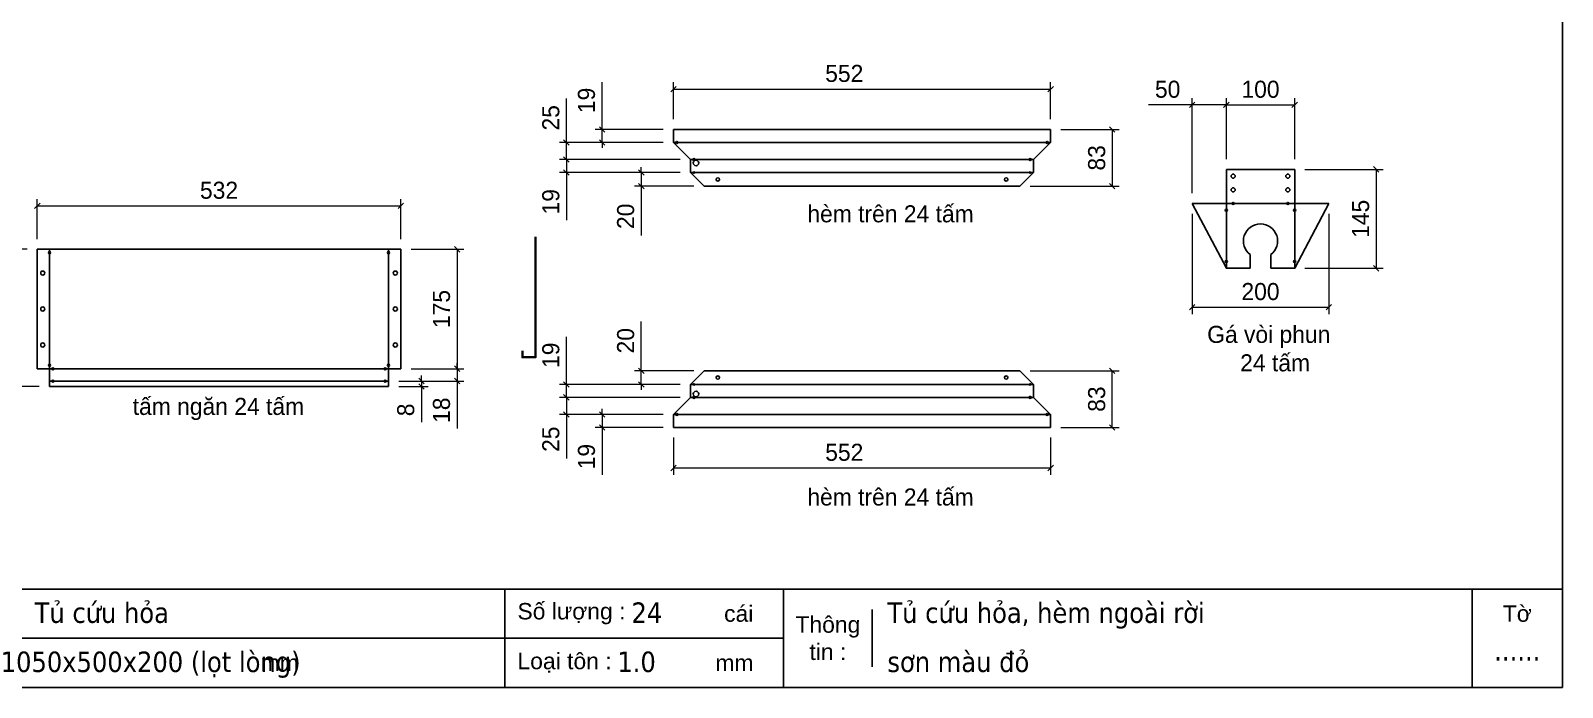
# Model space of a CAD drawing. Header units: millimetres. Extents: x 0 to 3564, y 0 to 2520.
# Drawn here: x 1322 to 3564, y 0 to 962 of the extents above; entities that cross this region are included whole.
import ezdxf
from ezdxf.enums import TextEntityAlignment as Align

# ---------------------------------------------------------------- set-up
doc = ezdxf.new("R2010")
doc.units = ezdxf.units.MM
doc.layers.add('DIM', color=253, linetype='Continuous')
doc.styles.add('Arial', font='arial.ttf')
doc.styles.add('Tahoma (Input Text)', font='tahoma.ttf')
doc.dimstyles.new('Dim-25', dxfattribs={"dimtxt": 25, "dimasz": 8, "dimexe": 10, "dimexo": 15, "dimgap": 10, "dimtad": 1, "dimdec": 0, "dimtxsty": 'Standard', "dimblk": 'OBLIQUE', "dimcen": 10, "dimclrd": 5, "dimclre": 5, "dimclrt": 3, "dimazin": 3, "dimtfac": 1, "dimtdec": 0, "dimtmove": 0, "dimatfit": 3, "dimldrblk": 'OBLIQUE', "dimlwd": 9, "dimlwe": 9})

# ---------------------------------------------------------------- blocks, each defined once
blk = doc.blocks.new('*D15')
at = {"color": 0, "linetype": 'ByBlock', "lineweight": -2}
for p, q in [((1335.9, 709.5), (1327.9, 701.5)), ((1859.9, 701.5), (1867.9, 709.5))]:
    blk.add_line(p, q, dxfattribs=at)
at = {"layer": 'Defpoints', "color": 0, "transparency": 16777216}
for p in [(1863.9, 705.5), (1331.9, 641.9), (1863.9, 641.9)]:
    blk.add_point(p, dxfattribs=at)
at = {"layer": 'DIM', "color": 5, "lineweight": 9, "transparency": 16777216}
for p, q in [((1331.9, 656.9), (1331.9, 715.5)), ((1331.9, 705.5), (1863.9, 705.5)), ((1863.9, 656.9), (1863.9, 715.5))]:
    blk.add_line(p, q, dxfattribs=at)
at = {"layer": 'DIM', "color": 3, "transparency": 16777216, "insert": (1597.9, 728.2), "char_height": 25, "attachment_point": 5}
blk.add_mtext('532', dxfattribs=at)
blk = doc.blocks.new('_Oblique')
at = {"color": 0, "linetype": 'ByBlock', "lineweight": -2}
blk.add_line((-0.5, -0.5), (0.5, 0.5), dxfattribs=at)
blk = doc.blocks.new('*D16')
at = {"color": 0, "linetype": 'ByBlock', "lineweight": -2}
for p, q in [((1223, 637.9), (1215, 645.9)), ((1215, 444.9), (1223, 436.9))]:
    blk.add_line(p, q, dxfattribs=at)
at = {"layer": 'Defpoints', "color": 0, "transparency": 16777216}
for p in [(1331.9, 641.9), (1219, 440.9), (1349.9, 440.9)]:
    blk.add_point(p, dxfattribs=at)
at = {"layer": 'DIM', "color": 5, "lineweight": 9, "transparency": 16777216}
for p, q in [((1316.9, 641.9), (1209, 641.9)), ((1219, 641.9), (1219, 440.9)), ((1334.9, 440.9), (1209, 440.9))]:
    blk.add_line(p, q, dxfattribs=at)
at = {"layer": 'DIM', "color": 3, "transparency": 16777216, "insert": (1196.2, 541.4), "char_height": 25, "attachment_point": 5, "rotation": 90}
blk.add_mtext('201', dxfattribs=at)
blk = doc.blocks.new('*D17')
at = {"color": 0, "linetype": 'ByBlock', "lineweight": -2}
for p, q in [((1890.1, 452.9), (1898.1, 444.9)), ((1898.1, 436.9), (1890.1, 444.9))]:
    blk.add_line(p, q, dxfattribs=at)
at = {"layer": 'Defpoints', "color": 0, "transparency": 16777216}
for p in [(1845.9, 448.9), (1845.9, 440.9), (1894.1, 440.9)]:
    blk.add_point(p, dxfattribs=at)
at = {"layer": 'DIM', "color": 5, "lineweight": 9, "transparency": 16777216}
for p, q in [((1860.9, 448.9), (1904.1, 448.9)), ((1894.1, 448.9), (1894.1, 456.9)), ((1894.1, 448.9), (1894.1, 440.9)), ((1860.9, 440.9), (1904.1, 440.9)), ((1894.1, 440.9), (1894.1, 388.4))]:
    blk.add_line(p, q, dxfattribs=at)
at = {"layer": 'DIM', "color": 3, "transparency": 16777216, "insert": (1871.3, 406.6), "char_height": 25, "attachment_point": 5, "rotation": 90}
blk.add_mtext('8', dxfattribs=at)
blk = doc.blocks.new('*D18')
at = {"color": 0, "linetype": 'ByBlock', "lineweight": -2}
for p, q in [((1942.4, 470.9), (1950.4, 462.9)), ((1950.4, 444.9), (1942.4, 452.9))]:
    blk.add_line(p, q, dxfattribs=at)
at = {"layer": 'Defpoints', "color": 0, "transparency": 16777216}
for p in [(1845.9, 448.9), (1863.9, 466.9), (1946.4, 448.9)]:
    blk.add_point(p, dxfattribs=at)
at = {"layer": 'DIM', "color": 5, "lineweight": 9, "transparency": 16777216}
for p, q in [((1946.4, 466.9), (1946.4, 474.9)), ((1860.9, 448.9), (1956.4, 448.9)), ((1878.9, 466.9), (1956.4, 466.9)), ((1946.4, 466.9), (1946.4, 448.9)), ((1946.4, 448.9), (1946.4, 379.4))]:
    blk.add_line(p, q, dxfattribs=at)
at = {"layer": 'DIM', "color": 3, "transparency": 16777216, "insert": (1923.6, 406.1), "char_height": 25, "attachment_point": 5, "rotation": 90}
blk.add_mtext('18', dxfattribs=at)
blk = doc.blocks.new('*D19')
at = {"color": 0, "linetype": 'ByBlock', "lineweight": -2}
for p, q in [((1950.4, 637.9), (1942.4, 645.9)), ((1942.4, 470.9), (1950.4, 462.9))]:
    blk.add_line(p, q, dxfattribs=at)
at = {"layer": 'Defpoints', "color": 0, "transparency": 16777216}
for p in [(1863.9, 641.9), (1863.9, 466.9), (1946.4, 466.9)]:
    blk.add_point(p, dxfattribs=at)
at = {"layer": 'DIM', "color": 5, "lineweight": 9, "transparency": 16777216}
for p, q in [((1878.9, 641.9), (1956.4, 641.9)), ((1946.4, 641.9), (1946.4, 466.9)), ((1878.9, 466.9), (1956.4, 466.9))]:
    blk.add_line(p, q, dxfattribs=at)
at = {"layer": 'DIM', "color": 3, "transparency": 16777216, "insert": (1923.6, 554.4), "char_height": 25, "attachment_point": 5, "rotation": 90}
blk.add_mtext('175', dxfattribs=at)
blk = doc.blocks.new('*D39')
at = {"color": 0, "linetype": 'ByBlock', "lineweight": -2}
for p, q in [((3076.2, 857.5), (3068.2, 849.5)), ((3168.2, 849.5), (3176.2, 857.5))]:
    blk.add_line(p, q, dxfattribs=at)
at = {"layer": 'Defpoints', "color": 0, "transparency": 16777216}
for p in [(3172.2, 853.5), (3072.2, 759), (3172.2, 759)]:
    blk.add_point(p, dxfattribs=at)
at = {"layer": 'DIM', "color": 5, "lineweight": 9, "transparency": 16777216}
for p, q in [((3072.2, 774), (3072.2, 863.5)), ((3072.2, 853.5), (3172.2, 853.5)), ((3172.2, 774), (3172.2, 863.5))]:
    blk.add_line(p, q, dxfattribs=at)
at = {"layer": 'DIM', "color": 3, "transparency": 16777216, "insert": (3122.2, 876.2), "char_height": 25, "attachment_point": 5}
blk.add_mtext('100', dxfattribs=at)
blk = doc.blocks.new('*D40')
at = {"color": 0, "linetype": 'ByBlock', "lineweight": -2}
for p, q in [((3295.5, 755), (3287.5, 763)), ((3287.5, 618), (3295.5, 610))]:
    blk.add_line(p, q, dxfattribs=at)
at = {"layer": 'Defpoints', "color": 0, "transparency": 16777216}
for p in [(3172.2, 759), (3172.2, 614), (3291.5, 614)]:
    blk.add_point(p, dxfattribs=at)
at = {"layer": 'DIM', "color": 5, "lineweight": 9, "transparency": 16777216}
for p, q in [((3187.2, 759), (3301.5, 759)), ((3291.5, 759), (3291.5, 614)), ((3187.2, 614), (3301.5, 614))]:
    blk.add_line(p, q, dxfattribs=at)
at = {"layer": 'DIM', "color": 3, "transparency": 16777216, "insert": (3268.8, 686.5), "char_height": 25, "attachment_point": 5, "rotation": 90}
blk.add_mtext('145', dxfattribs=at)
blk = doc.blocks.new('*D41')
at = {"color": 0, "linetype": 'ByBlock', "lineweight": -2}
for p, q in [((3026.2, 857.5), (3018.2, 849.5)), ((3068.2, 849.5), (3076.2, 857.5))]:
    blk.add_line(p, q, dxfattribs=at)
at = {"layer": 'Defpoints', "color": 0, "transparency": 16777216}
for p in [(3022.2, 853.5), (3072.2, 759), (3022.2, 709)]:
    blk.add_point(p, dxfattribs=at)
at = {"layer": 'DIM', "color": 5, "lineweight": 9, "transparency": 16777216}
for p, q in [((3022.2, 853.5), (2958.5, 853.5)), ((3022.2, 724), (3022.2, 863.5)), ((3072.2, 853.5), (3022.2, 853.5)), ((3072.2, 774), (3072.2, 863.5))]:
    blk.add_line(p, q, dxfattribs=at)
at = {"layer": 'DIM', "color": 3, "transparency": 16777216, "insert": (2986.3, 876.2), "char_height": 25, "attachment_point": 5}
blk.add_mtext('50', dxfattribs=at)
blk = doc.blocks.new('*D42')
at = {"color": 0, "linetype": 'ByBlock', "lineweight": -2}
for p, q in [((3026.2, 561), (3018.2, 553)), ((3218.2, 553), (3226.2, 561))]:
    blk.add_line(p, q, dxfattribs=at)
at = {"layer": 'Defpoints', "color": 0, "transparency": 16777216}
for p in [(3022.2, 709), (3222.2, 709), (3222.2, 557)]:
    blk.add_point(p, dxfattribs=at)
at = {"layer": 'DIM', "color": 5, "lineweight": 9, "transparency": 16777216}
for p, q in [((3022.2, 694), (3022.2, 547)), ((3222.2, 694), (3222.2, 547)), ((3022.2, 557), (3222.2, 557))]:
    blk.add_line(p, q, dxfattribs=at)
at = {"layer": 'DIM', "color": 3, "transparency": 16777216, "insert": (3122.2, 579.8), "char_height": 25, "attachment_point": 5}
blk.add_mtext('200', dxfattribs=at)
blk = doc.blocks.new('khungtenAsean2')
at = {"color": 7}
for p, q in [((2970, -1980), (0, -1980)), ((1680, -1980), (1680, -2100)), ((2020, -1980), (2020, -2100)), ((2860, -1980), (2860, -2100)), ((2128.3, -2005), (2128.3, -2075)), ((2020, -2040), (0, -2040))]:
    blk.add_line(p, q, dxfattribs=at)
blk.add_lwpolyline([(0, 0), (2970, 0), (2970, -2100), (0, -2100)], close=True, dxfattribs=at)
at = {"color": 2, "char_height": 20, "style": 'Arial'}
for s, insert, width, attachment_point in [('  Số lượng :', (1680, -2010), 917.634, 4), ('cái', (1947.6, -2010), 917.634, 4), ('Tờ', (2915, -2010), 110, 5), ('Thông\\Ptin :', (2074.2, -2040), 108.311, 5), ('mm', (1382.3, -2070), 917.634, 4), ('  Loại tôn :', (1680, -2070), 917.634, 4), ('mm', (1936.9, -2070), 917.634, 4)]:
    blk.add_mtext(s, dxfattribs=dict(at, insert=insert, width=width, attachment_point=attachment_point))
at = {"color": 1, "style": 'Tahoma (Input Text)', "flags": 8}
for tag, p in [('#01', (137.1, -2021.3)), ('#03', (506.6, -2019.3)), ('#05', (1106.6, -2021.3)), ('#07', (1834.7, -2021.3)), ('#09', (2146.7, -2021.3)), ('#02', (98.5, -2081.3)), ('#04', (486.1, -2081.3)), ('#06', (1065.3, -2081.3)), ('#08', (1817.4, -2081.3)), ('#10', (2146.7, -2081.3))]:
    blk.add_attdef(tag, p, '', height=25, dxfattribs=at)
blk.add_attdef('#11', text='', height=25, dxfattribs=at).set_placement((2915, -2067.3), align=Align.CENTER)
blk = doc.blocks.new('*D43')
at = {"color": 0, "linetype": 'ByBlock', "lineweight": -2}
for p, q in [((2211.9, 758.3), (2219.9, 750.3)), ((2219.9, 730.3), (2211.9, 738.3))]:
    blk.add_line(p, q, dxfattribs=at)
at = {"layer": 'Defpoints', "color": 0, "transparency": 16777216}
for p in [(2288, 754.3), (2215.9, 734.3), (2308, 734.3)]:
    blk.add_point(p, dxfattribs=at)
at = {"layer": 'DIM', "color": 5, "lineweight": 9, "transparency": 16777216}
for p, q in [((2215.9, 754.3), (2215.9, 762.3)), ((2273, 754.3), (2205.9, 754.3)), ((2215.9, 754.3), (2215.9, 734.3)), ((2293, 734.3), (2205.9, 734.3)), ((2215.9, 734.3), (2215.9, 662.1))]:
    blk.add_line(p, q, dxfattribs=at)
at = {"layer": 'DIM', "color": 3, "transparency": 16777216, "insert": (2193.1, 690.2), "char_height": 25, "attachment_point": 5, "rotation": 90}
blk.add_mtext('20', dxfattribs=at)
blk = doc.blocks.new('*D44')
at = {"color": 0, "linetype": 'ByBlock', "lineweight": -2}
for p, q in [((2267, 880.6), (2259, 872.6)), ((2811, 872.6), (2819, 880.6))]:
    blk.add_line(p, q, dxfattribs=at)
at = {"layer": 'Defpoints', "color": 0, "transparency": 16777216}
for p in [(2815, 876.6), (2263, 817.3), (2815, 817.3)]:
    blk.add_point(p, dxfattribs=at)
at = {"layer": 'DIM', "color": 5, "lineweight": 9, "transparency": 16777216}
for p, q in [((2263, 832.3), (2263, 886.6)), ((2263, 876.6), (2815, 876.6)), ((2815, 832.3), (2815, 886.6))]:
    blk.add_line(p, q, dxfattribs=at)
at = {"layer": 'DIM', "color": 3, "transparency": 16777216, "insert": (2513, 899.4), "char_height": 25, "attachment_point": 5}
blk.add_mtext('552', dxfattribs=at)
blk = doc.blocks.new('*D45')
at = {"color": 0, "linetype": 'ByBlock', "lineweight": -2}
for p, q in [((2909.2, 813.3), (2901.2, 821.3)), ((2901.2, 738.3), (2909.2, 730.3))]:
    blk.add_line(p, q, dxfattribs=at)
at = {"layer": 'Defpoints', "color": 0, "transparency": 16777216}
for p in [(2815, 817.3), (2770, 734.3), (2905.2, 734.3)]:
    blk.add_point(p, dxfattribs=at)
at = {"layer": 'DIM', "color": 5, "lineweight": 9, "transparency": 16777216}
for p, q in [((2830, 817.3), (2915.2, 817.3)), ((2905.2, 817.3), (2905.2, 734.3)), ((2785, 734.3), (2915.2, 734.3))]:
    blk.add_line(p, q, dxfattribs=at)
at = {"layer": 'DIM', "color": 3, "transparency": 16777216, "insert": (2882.5, 775.8), "char_height": 25, "attachment_point": 5, "rotation": 90}
blk.add_mtext('83', dxfattribs=at)
blk = doc.blocks.new('*D46')
at = {"color": 0, "linetype": 'ByBlock', "lineweight": -2}
for p, q in [((2154.6, 821.3), (2162.6, 813.3)), ((2162.6, 794.3), (2154.6, 802.3))]:
    blk.add_line(p, q, dxfattribs=at)
at = {"layer": 'Defpoints', "color": 0, "transparency": 16777216}
for p in [(2158.6, 817.3), (2263, 817.3), (2263, 798.3)]:
    blk.add_point(p, dxfattribs=at)
at = {"layer": 'DIM', "color": 5, "lineweight": 9, "transparency": 16777216}
for p, q in [((2158.6, 817.3), (2158.6, 886.8)), ((2248, 817.3), (2148.6, 817.3)), ((2158.6, 798.3), (2158.6, 817.3)), ((2248, 798.3), (2148.6, 798.3)), ((2158.6, 798.3), (2158.6, 790.3))]:
    blk.add_line(p, q, dxfattribs=at)
at = {"layer": 'DIM', "color": 3, "transparency": 16777216, "insert": (2135.8, 860), "char_height": 25, "attachment_point": 5, "rotation": 90}
blk.add_mtext('19', dxfattribs=at)
blk = doc.blocks.new('*D47')
at = {"color": 0, "linetype": 'ByBlock', "lineweight": -2}
for p, q in [((2110.3, 794.3), (2102.3, 802.3)), ((2102.3, 777.3), (2110.3, 769.3))]:
    blk.add_line(p, q, dxfattribs=at)
at = {"layer": 'Defpoints', "color": 0, "transparency": 16777216}
for p in [(2106.3, 798.3), (2263, 798.3), (2288, 773.3)]:
    blk.add_point(p, dxfattribs=at)
at = {"layer": 'DIM', "color": 5, "lineweight": 9, "transparency": 16777216}
for p, q in [((2106.3, 798.3), (2106.3, 862.7)), ((2248, 798.3), (2096.3, 798.3)), ((2106.3, 773.3), (2106.3, 798.3)), ((2273, 773.3), (2096.3, 773.3))]:
    blk.add_line(p, q, dxfattribs=at)
at = {"layer": 'DIM', "color": 3, "transparency": 16777216, "insert": (2083.6, 834.5), "char_height": 25, "attachment_point": 5, "rotation": 90}
blk.add_mtext('25', dxfattribs=at)
blk = doc.blocks.new('*D48')
at = {"color": 0, "linetype": 'ByBlock', "lineweight": -2}
for p, q in [((2102.3, 777.3), (2110.3, 769.3)), ((2110.3, 750.3), (2102.3, 758.3))]:
    blk.add_line(p, q, dxfattribs=at)
at = {"layer": 'Defpoints', "color": 0, "transparency": 16777216}
for p in [(2288, 773.3), (2106.3, 754.3), (2288, 754.3)]:
    blk.add_point(p, dxfattribs=at)
at = {"layer": 'DIM', "color": 5, "lineweight": 9, "transparency": 16777216}
for p, q in [((2273, 773.3), (2096.3, 773.3)), ((2106.3, 773.3), (2106.3, 781.3)), ((2106.3, 773.3), (2106.3, 754.3)), ((2273, 754.3), (2096.3, 754.3)), ((2106.3, 754.3), (2106.3, 684.7))]:
    blk.add_line(p, q, dxfattribs=at)
at = {"layer": 'DIM', "color": 3, "transparency": 16777216, "insert": (2083.6, 711.5), "char_height": 25, "attachment_point": 5, "rotation": 90}
blk.add_mtext('19', dxfattribs=at)
blk = doc.blocks.new('*D49')
at = {"color": 0, "linetype": 'ByBlock', "lineweight": -2}
for p, q in [((2211.9, 467.9), (2219.9, 459.9)), ((2219.9, 439.9), (2211.9, 447.9))]:
    blk.add_line(p, q, dxfattribs=at)
at = {"layer": 'Defpoints', "color": 0, "transparency": 16777216}
for p in [(2215.9, 463.9), (2308, 463.9), (2288, 443.9)]:
    blk.add_point(p, dxfattribs=at)
at = {"layer": 'DIM', "color": 5, "lineweight": 9, "transparency": 16777216}
for p, q in [((2215.9, 463.9), (2215.9, 536)), ((2293, 463.9), (2205.9, 463.9)), ((2215.9, 443.9), (2215.9, 463.9)), ((2273, 443.9), (2205.9, 443.9)), ((2215.9, 443.9), (2215.9, 435.9))]:
    blk.add_line(p, q, dxfattribs=at)
at = {"layer": 'DIM', "color": 3, "transparency": 16777216, "insert": (2193.1, 507.9), "char_height": 25, "attachment_point": 5, "rotation": 90}
blk.add_mtext('20', dxfattribs=at)
blk = doc.blocks.new('*D50')
at = {"color": 0, "linetype": 'ByBlock', "lineweight": -2}
for p, q in [((2267, 325.5), (2259, 317.5)), ((2811, 317.5), (2819, 325.5))]:
    blk.add_line(p, q, dxfattribs=at)
at = {"layer": 'Defpoints', "color": 0, "transparency": 16777216}
for p in [(2263, 380.9), (2815, 380.9), (2815, 321.5)]:
    blk.add_point(p, dxfattribs=at)
at = {"layer": 'DIM', "color": 5, "lineweight": 9, "transparency": 16777216}
for p, q in [((2263, 365.9), (2263, 311.5)), ((2815, 365.9), (2815, 311.5)), ((2263, 321.5), (2815, 321.5))]:
    blk.add_line(p, q, dxfattribs=at)
at = {"layer": 'DIM', "color": 3, "transparency": 16777216, "insert": (2513, 344.3), "char_height": 25, "attachment_point": 5}
blk.add_mtext('552', dxfattribs=at)
blk = doc.blocks.new('*D51')
at = {"color": 0, "linetype": 'ByBlock', "lineweight": -2}
for p, q in [((2909.2, 459.9), (2901.2, 467.9)), ((2901.2, 384.9), (2909.2, 376.9))]:
    blk.add_line(p, q, dxfattribs=at)
at = {"layer": 'Defpoints', "color": 0, "transparency": 16777216}
for p in [(2770, 463.9), (2905.2, 463.9), (2815, 380.9)]:
    blk.add_point(p, dxfattribs=at)
at = {"layer": 'DIM', "color": 5, "lineweight": 9, "transparency": 16777216}
for p, q in [((2785, 463.9), (2915.2, 463.9)), ((2905.2, 380.9), (2905.2, 463.9)), ((2830, 380.9), (2915.2, 380.9))]:
    blk.add_line(p, q, dxfattribs=at)
at = {"layer": 'DIM', "color": 3, "transparency": 16777216, "insert": (2882.5, 422.4), "char_height": 25, "attachment_point": 5, "rotation": 90}
blk.add_mtext('83', dxfattribs=at)
blk = doc.blocks.new('*D52')
at = {"color": 0, "linetype": 'ByBlock', "lineweight": -2}
for p, q in [((2154.6, 403.9), (2162.6, 395.9)), ((2162.6, 376.9), (2154.6, 384.9))]:
    blk.add_line(p, q, dxfattribs=at)
at = {"layer": 'Defpoints', "color": 0, "transparency": 16777216}
for p in [(2263, 399.9), (2158.6, 380.9), (2263, 380.9)]:
    blk.add_point(p, dxfattribs=at)
at = {"layer": 'DIM', "color": 5, "lineweight": 9, "transparency": 16777216}
for p, q in [((2158.6, 399.9), (2158.6, 407.9)), ((2248, 399.9), (2148.6, 399.9)), ((2158.6, 399.9), (2158.6, 380.9)), ((2248, 380.9), (2148.6, 380.9)), ((2158.6, 380.9), (2158.6, 311.4))]:
    blk.add_line(p, q, dxfattribs=at)
at = {"layer": 'DIM', "color": 3, "transparency": 16777216, "insert": (2135.8, 338.1), "char_height": 25, "attachment_point": 5, "rotation": 90}
blk.add_mtext('19', dxfattribs=at)
blk = doc.blocks.new('*D53')
at = {"color": 0, "linetype": 'ByBlock', "lineweight": -2}
for p, q in [((2110.3, 420.9), (2102.3, 428.9)), ((2102.3, 403.9), (2110.3, 395.9))]:
    blk.add_line(p, q, dxfattribs=at)
at = {"layer": 'Defpoints', "color": 0, "transparency": 16777216}
for p in [(2288, 424.9), (2106.3, 399.9), (2263, 399.9)]:
    blk.add_point(p, dxfattribs=at)
at = {"layer": 'DIM', "color": 5, "lineweight": 9, "transparency": 16777216}
for p, q in [((2273, 424.9), (2096.3, 424.9)), ((2106.3, 424.9), (2106.3, 399.9)), ((2248, 399.9), (2096.3, 399.9)), ((2106.3, 399.9), (2106.3, 335.4))]:
    blk.add_line(p, q, dxfattribs=at)
at = {"layer": 'DIM', "color": 3, "transparency": 16777216, "insert": (2083.6, 363.6), "char_height": 25, "attachment_point": 5, "rotation": 90}
blk.add_mtext('25', dxfattribs=at)
blk = doc.blocks.new('*D54')
at = {"color": 0, "linetype": 'ByBlock', "lineweight": -2}
for p, q in [((2102.3, 447.9), (2110.3, 439.9)), ((2110.3, 420.9), (2102.3, 428.9))]:
    blk.add_line(p, q, dxfattribs=at)
at = {"layer": 'Defpoints', "color": 0, "transparency": 16777216}
for p in [(2106.3, 443.9), (2288, 443.9), (2288, 424.9)]:
    blk.add_point(p, dxfattribs=at)
at = {"layer": 'DIM', "color": 5, "lineweight": 9, "transparency": 16777216}
for p, q in [((2106.3, 443.9), (2106.3, 513.4)), ((2273, 443.9), (2096.3, 443.9)), ((2106.3, 424.9), (2106.3, 443.9)), ((2273, 424.9), (2096.3, 424.9)), ((2106.3, 424.9), (2106.3, 416.9))]:
    blk.add_line(p, q, dxfattribs=at)
at = {"layer": 'DIM', "color": 3, "transparency": 16777216, "insert": (2083.6, 486.6), "char_height": 25, "attachment_point": 5, "rotation": 90}
blk.add_mtext('19', dxfattribs=at)

msp = doc.modelspace()

# ---------------------------------------------------------------- linework, layer by layer
at = {"color": 7}
for p, q in [((2263, 817.3), (2815, 817.3)), ((2263, 817.3), (2263, 798.3)), ((2815, 817.3), (2815, 798.3)), ((2263, 798.3), (2815, 798.3)), ((2263, 798.3), (2288, 773.3)), ((2815, 798.3), (2790, 773.3)), ((2288, 773.3), (2790, 773.3)), ((2288, 773.3), (2288, 754.3)), ((2790, 773.3), (2790, 754.3)), ((2288, 754.3), (2790, 754.3)), ((2288, 754.3), (2308, 734.3)), ((2790, 754.3), (2770, 734.3)), ((3072.2, 759), (3172.2, 759)), ((2308, 734.3), (2770, 734.3)), ((3022.2, 709), (3072.2, 614)), ((3222.2, 709), (3172.2, 614)), ((1331.9, 641.9), (1331.9, 466.9)), ((1331.9, 641.9), (1349.9, 641.9)), ((1845.9, 641.9), (1863.9, 641.9)), ((1863.9, 641.9), (1863.9, 466.9)), ((3107.2, 634), (3107.2, 614)), ((3137.2, 634), (3137.2, 614)), ((1331.9, 466.9), (1349.9, 466.9)), ((1349.9, 466.9), (1349.9, 440.9)), ((1349.9, 448.9), (1845.9, 448.9)), ((1845.9, 466.9), (1845.9, 440.9)), ((1845.9, 466.9), (1863.9, 466.9)), ((2288, 443.9), (2308, 463.9)), ((2308, 463.9), (2770, 463.9)), ((2790, 443.9), (2770, 463.9)), ((1349.9, 440.9), (1845.9, 440.9)), ((2288, 443.9), (2790, 443.9)), ((2288, 424.9), (2288, 443.9)), ((2790, 424.9), (2790, 443.9)), ((2263, 399.9), (2288, 424.9)), ((2288, 424.9), (2790, 424.9)), ((2815, 399.9), (2790, 424.9)), ((2263, 399.9), (2815, 399.9)), ((2263, 380.9), (2263, 399.9)), ((2815, 380.9), (2815, 399.9)), ((2263, 380.9), (2815, 380.9))]:
    msp.add_line(p, q, dxfattribs=at)
for points in [[(3072.2, 759), (3072.2, 709), (3022.2, 709)], [(3172.2, 759), (3172.2, 709), (3222.2, 709)], [(3137.2, 614), (3172.2, 614), (3172.2, 709), (3072.2, 709), (3072.2, 614), (3107.2, 614)], [(2061.5, 660.3), (2061.5, 483.3), (2041.5, 483.3), (2041.5, 493.3)], [(2060.5, 660.3), (2060.5, 484.3), (2042.5, 484.3), (2042.5, 493.3)]]:
    msp.add_lwpolyline(points, dxfattribs=at)
msp.add_lwpolyline([(1349.9, 466.9), (1845.9, 466.9), (1845.9, 641.9), (1349.9, 641.9)], close=True, dxfattribs=at)
at = {"color": 2}
for centre, radius in [((2268, 798.3), 1.5), ((2810, 798.3), 1.5), ((2293, 773.3), 1.5), ((2296, 768.3), 4), ((2785, 773.3), 1.5), ((2293, 754.3), 1), ((2328, 744.3), 2.5), ((2750, 744.3), 2.5), ((2785, 754.3), 1), ((3082.2, 749), 3), ((3162.2, 749), 3), ((3082.2, 729), 3), ((3162.2, 729), 3), ((3072.2, 699), 1.5), ((3082.2, 709), 1.5), ((3162.2, 709), 1.5), ((3172.2, 699), 1.5), ((1349.9, 636.9), 1.5), ((1845.9, 636.9), 1.5), ((3072.2, 624), 1.5), ((3172.2, 624), 1.5), ((1349.9, 471.9), 1.5), ((1845.9, 471.9), 1.5), ((1354.8, 466.8), 1.5), ((1354.8, 448.8), 1.5), ((1841, 466.8), 1.5), ((1841, 448.8), 1.5), ((2328, 453.9), 2.5), ((2750, 453.9), 2.5), ((2293, 424.9), 1.5), ((2293, 443.9), 1), ((2296, 429.9), 4), ((2785, 424.9), 1.5), ((2785, 443.9), 1), ((2268, 399.9), 1.5), ((2810, 399.9), 1.5)]:
    msp.add_circle(centre, radius, dxfattribs=at)
at = {"color": 7}
for centre in [(1339.9, 607), (1855.9, 607), (1339.9, 554.4), (1855.9, 554.4), (1339.9, 501.7), (1855.9, 501.7)]:
    msp.add_circle(centre, 3, dxfattribs=at)
at = {"color": 2}
msp.add_arc((3122.2, 654), 25, 306.8699, 233.1301, dxfattribs=at)

# ---------------------------------------------------------------- block references
at = {"color": 7}
ref = msp.add_blockref('khungtenAsean2', (0, 2520), dxfattribs=dict(at, xscale=1.199999999997089, yscale=1.199999999997089, zscale=1.199999999997089))
ref.add_attrib('#11', '......', dxfattribs={"color": 1, "height": 30, "style": 'Tahoma (Input Text)'}).set_placement((3498, 39.2), align=Align.CENTER)
ref.add_attrib('#09', 'Tủ cứu hỏa, hèm ngoài rời', (2576.1, 94.5), dxfattribs={"color": 1, "height": 30, "style": 'Tahoma (Input Text)'})
ref.add_attrib('#10', 'sơn màu đỏ', (2576.1, 22.5), dxfattribs={"color": 1, "height": 30, "style": 'Tahoma (Input Text)'})
ref.add_attrib('#08', '1.0', (2180.9, 22.5), dxfattribs={"color": 1, "height": 30, "style": 'Tahoma (Input Text)'})
ref.add_attrib('#07', '24', (2201.6, 94.5), dxfattribs={"color": 1, "height": 30, "style": 'Tahoma (Input Text)'})
ref.add_attrib('#06', '1050x500x200 (lọt lòng)', (1278.4, 22.5), dxfattribs={"color": 1, "height": 30, "style": 'Tahoma (Input Text)'})
ref.add_attrib('#05', 'Tủ cứu hỏa', (1328, 94.5), dxfattribs={"color": 1, "height": 30, "style": 'Tahoma (Input Text)'})

# ---------------------------------------------------------------- texts
at = {"color": 2, "char_height": 25, "attachment_point": 5}
for s, insert, width in [('hèm trên 24 tấm ', (2580.7, 693.7), 827), ('Gá vòi phun\\P  24 tấm', (3134.3, 496.2), 775), ('tấm ngăn 24 tấm', (1597, 407.9), 775), ('hèm trên 24 tấm ', (2580.7, 278.8), 827)]:
    msp.add_mtext(s, dxfattribs=dict(at, insert=insert, width=width))

# ---------------------------------------------------------------- dimensions: what is measured, and where the dimension line sits
at = {"layer": 'DIM', "color": 7}
for base, p1, p2, picture, middle in [((2815, 876.6), (2263, 817.3), (2815, 817.3), '*D44', (2513, 876.6)), ((2815, 321.5), (2263, 380.9), (2815, 380.9), '*D50', (2513, 321.5))]:
    dim = msp.add_linear_dim(base=base, p1=p1, p2=p2, angle=180, dimstyle='Dim-25', dxfattribs=at)
    dim.commit()
    dim.dimension.update_dxf_attribs({"geometry": picture, "text_midpoint": middle, "dimtype": 160})
for base, p1, p2, angle, picture, middle in [((2158.6, 817.3), (2263, 798.3), (2263, 817.3), 90, '*D46', (2135.8, 860)), ((2106.3, 798.3), (2288, 773.3), (2263, 798.3), 90, '*D47', (2083.6, 834.5)), ((2905.2, 734.3), (2815, 817.3), (2770, 734.3), 90, '*D45', (2882.5, 775.8)), ((2106.3, 754.3), (2288, 773.3), (2288, 754.3), 90, '*D48', (2083.6, 711.5)), ((2215.9, 734.3), (2288, 754.3), (2308, 734.3), 270, '*D43', (2193.1, 690.2)), ((3291.5, 614), (3172.2, 759), (3172.2, 614), 90, '*D40', (3268.8, 686.5)), ((1219, 440.9), (1331.9, 641.9), (1349.9, 440.9), 90, '*D16', (1196.2, 541.4)), ((1946.4, 466.9), (1863.9, 641.9), (1863.9, 466.9), 90, '*D19', (1923.6, 554.4)), ((2215.9, 463.9), (2288, 443.9), (2308, 463.9), 90, '*D49', (2193.1, 507.9)), ((2106.3, 443.9), (2288, 424.9), (2288, 443.9), 270, '*D54', (2083.6, 486.6)), ((1946.4, 448.9), (1863.9, 466.9), (1845.9, 448.9), 90, '*D18', (1923.6, 406.1)), ((1894.1, 440.9), (1845.9, 448.9), (1845.9, 440.9), 90, '*D17', (1871.3, 406.6)), ((2905.2, 463.9), (2815, 380.9), (2770, 463.9), 270, '*D51', (2882.5, 422.4)), ((2106.3, 399.9), (2288, 424.9), (2263, 399.9), 270, '*D53', (2083.6, 363.6)), ((2158.6, 380.9), (2263, 399.9), (2263, 380.9), 270, '*D52', (2135.8, 338.1))]:
    dim = msp.add_linear_dim(base=base, p1=p1, p2=p2, angle=angle, dimstyle='Dim-25', dxfattribs=at)
    dim.commit()
    dim.dimension.update_dxf_attribs({"geometry": picture, "text_midpoint": middle})
for base, p1, p2, picture, middle in [((3022.2, 853.5), (3072.2, 759), (3022.2, 709), '*D41', (2986.3, 876.2)), ((3172.2, 853.5), (3072.2, 759), (3172.2, 759), '*D39', (3122.2, 876.2)), ((1863.9, 705.5), (1331.9, 641.9), (1863.9, 641.9), '*D15', (1597.9, 728.2)), ((3222.2, 557), (3022.2, 709), (3222.2, 709), '*D42', (3122.2, 579.8))]:
    dim = msp.add_linear_dim(base=base, p1=p1, p2=p2, dimstyle='Dim-25', dxfattribs=at)
    dim.commit()
    dim.dimension.update_dxf_attribs({"geometry": picture, "text_midpoint": middle})

doc.saveas('drawing.dxf')
